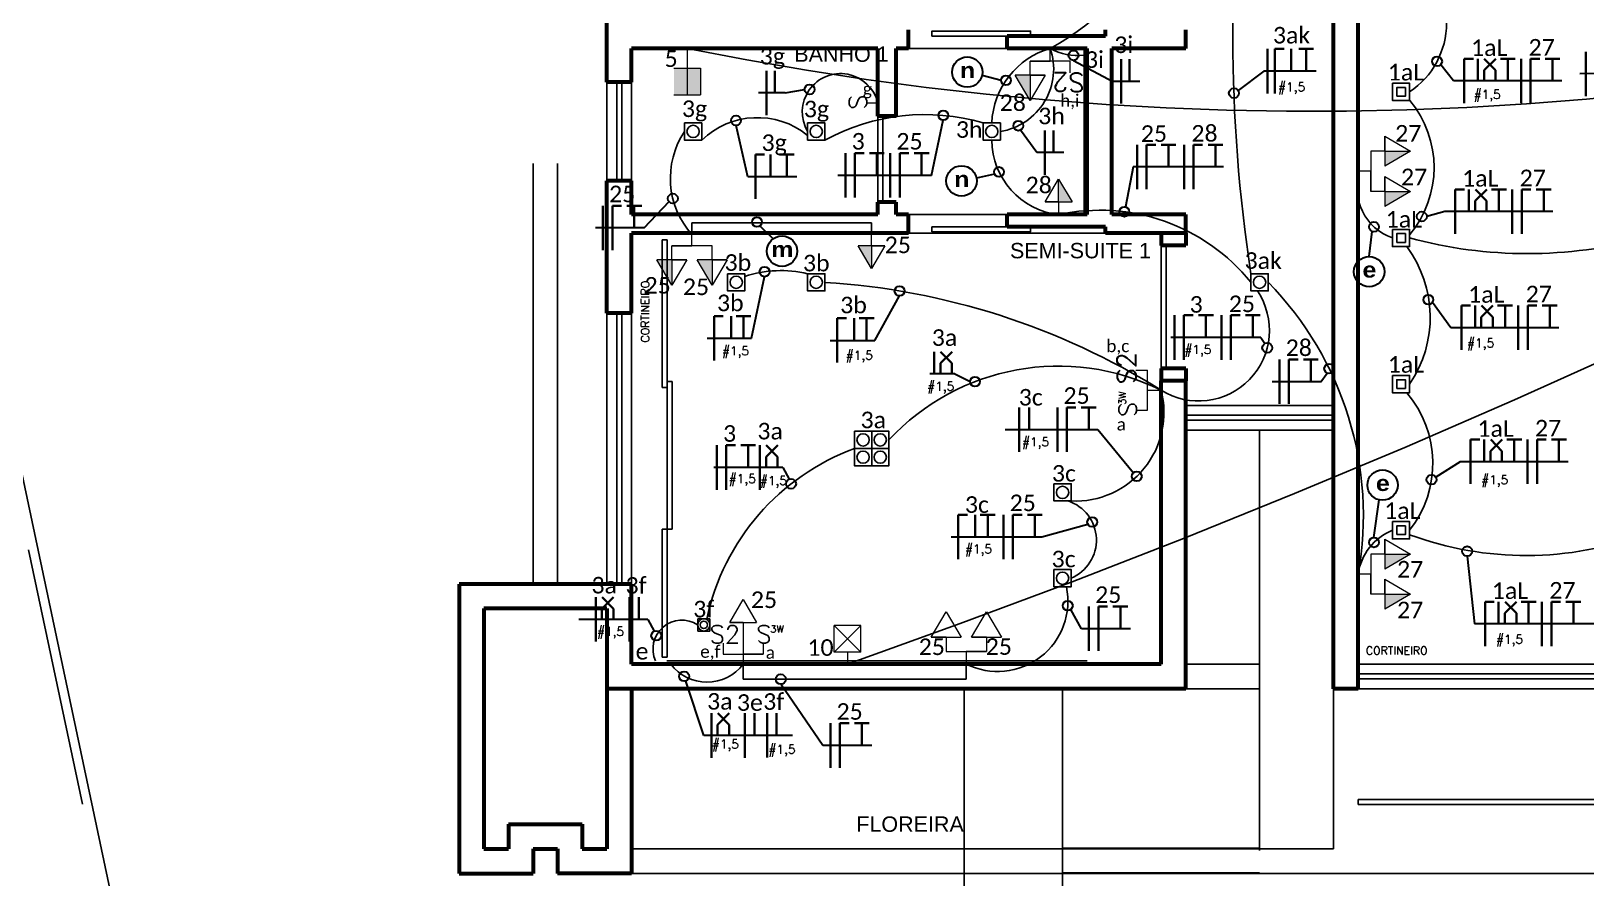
# Model space of a CAD drawing. Header units: millimetres. Extents: x 2775 to 3964, y 1473 to 2314.
# Drawn here: x 2872.3 to 2938, y 2081 to 2116.8 of the extents above; entities that cross this region are included whole.
import ezdxf
from ezdxf.enums import TextEntityAlignment as Align

# ---------------------------------------------------------------- set-up
doc = ezdxf.new("R2010")
doc.units = ezdxf.units.MM
for name, pattern in [('ACAD_ISO02W100', [15, 12, -3]), ('ACAD_ISO04W100', [30, 24, -3, 0, -3]), ('CONTINUO', [0]), ('DASHDOT', [1, 0.5, -0.25, 0, -0.25]), ('DASHDOT2', [0.5, 0.25, -0.125, 0, -0.125]), ('DASHED', [0.75, 0.5, -0.25]), ('DASHEDX2', [38.1, 25.4, -12.7])]:
    doc.linetypes.add(name, pattern=pattern)
for name, color, linetype in [('01', 254, 'Continuous'), ('02', 7, 'Continuous'), ('04', 4, 'Continuous'), ('07', 7, 'Continuous')]:
    doc.layers.add(name, color=color, linetype=linetype)
for name, color, linetype, lineweight in [('06', 252, 'Continuous', 60), ('EJEL05130C', 130, 'Continuous', 30), ('EJEL0550C', 50, 'Continuous', 35), ('EJEL0580C', 80, 'Continuous', 9), ('EJEL25170C', 170, 'Continuous', 25), ('EJEL25170T', 170, 'ACAD_ISO02W100', 25), ('EJEL25170TP', 10, 'ACAD_ISO04W100', 25), ('EJEL3040C', 40, 'Continuous', 9), ('Textos Iluminação', 111, 'DASHDOT2', 50)]:
    doc.layers.add(name, color=color, linetype=linetype, lineweight=lineweight)
doc.styles.add('C-50', font='romans.shx', dxfattribs={"height": 10})
doc.styles.add('CALIBRI - MUTABILE 25', font='calibri.ttf', dxfattribs={"height": 25})
doc.styles.add('M_abG50', font='', dxfattribs={"width": 1.1, "height": 0.13})
doc.styles.add('ROMANS', font='romans', dxfattribs={"height": 0.2})
doc.styles.add('SR60', font='simplex', dxfattribs={"height": 0.15})
doc.styles.add('SR80', font='SIMPLEX', dxfattribs={"height": 0.1})
doc.styles.get("Standard").update_dxf_attribs({"font": 'arial.ttf'})
doc.styles.get('M_abG50').set_extended_font_data('Arial Black')

# ---------------------------------------------------------------- blocks, each defined once
blk = doc.blocks.new('A$C0AE3526C')
at = {"layer": 'EJEL0580C'}
h = blk.add_hatch(color=256, dxfattribs=at)
h.dxf.hatch_style = 1
h.paths.add_polyline_path([(47.6, 15.9), (15.9, 15.9), (15.9, -15.9), (47.6, -15.9)])
h = blk.add_hatch(color=256, dxfattribs=at)
h.dxf.hatch_style = 1
h.paths.add_polyline_path([(47.6, -15.9), (47.6, 0), (15.9, 0), (15.9, -15.9)])
for p, q in [((-7.9, 0), (47.6, 0)), ((0, 0), (47.6, 0)), ((15.9, 15.9), (47.6, 15.9)), ((15.9, -15.9), (15.9, 15.9)), ((15.9, -15.9), (15.9, 15.9)), ((47.6, -15.9), (47.6, 15.9)), ((47.6, -15.9), (47.6, 15.9))]:
    blk.add_line(p, q, dxfattribs=at)
blk = doc.blocks.new('A$C45B0798E')
at = {"layer": 'EJEL0580C'}
for p, q in [((-15.9, -15.9), (-15.9, 15.9)), ((-15.9, 15.9), (15.9, 15.9)), ((15.9, -15.9), (15.9, 15.9)), ((-26.9, 0), (-30.2, 0)), ((-15.9, 0), (-26.9, 0)), ((-15.9, -15.9), (15.9, -15.9))]:
    blk.add_line(p, q, dxfattribs=at)
at = {"layer": 'EJEL0580C', "ltscale": 0.015}
for p, q in [((-15.9, -15.9), (15.9, 15.9)), ((-15.9, 15.9), (15.9, -15.9))]:
    blk.add_line(p, q, dxfattribs=at)
blk = doc.blocks.new('A$C6F922916')
at = {"layer": 'EJEL0580C'}
for p, q in [((30.2, 22.6), (30.2, 39.5)), ((30.2, 39.5), (30.2, 5.7)), ((30.2, 39.5), (58.9, 22.6)), ((14.3, 22.6), (14.3, -22.6)), ((30.2, 22.6), (14.3, 22.6)), ((58.9, 22.6), (30.2, 5.7)), ((3.3, 0), (0, 0)), ((14.3, 0), (3.3, 0)), ((14.3, -22.6), (14.3, 0)), ((30.2, -22.6), (30.2, -5.7)), ((30.2, -5.7), (30.2, -39.5)), ((30.2, -5.7), (58.9, -22.6)), ((30.2, -22.6), (14.3, -22.6)), ((58.9, -22.6), (30.2, -39.5))]:
    blk.add_line(p, q, dxfattribs=at)
blk = doc.blocks.new('A$C244824F9')
at = {"layer": 'EJEL0580C'}
blk.add_line((6.6, 0), (-6.6, 0), dxfattribs=at)
for s, height, style, p in [('S', 21.2, 'SR80', (6.7, 8.3)), ('3W', 8.46, 'SR60', (19.3, -8.6))]:
    blk.add_text(s, height=height, rotation=270, dxfattribs=dict(at, style=style)).set_placement(p)
blk = doc.blocks.new('A$C358D43A7')
at = {"layer": 'EJEL0580C'}
for p, q in [((0, 0), (-15.9, 0)), ((0, 0), (0, 16.9)), ((0, 16.9), (0, -16.9)), ((0, 16.9), (28.7, 0)), ((28.7, 0), (0, -16.9))]:
    blk.add_line(p, q, dxfattribs=at)
blk = doc.blocks.new('A$C48824C57')
at = {"layer": 'EJEL0580C'}
h = blk.add_hatch(color=256, dxfattribs=at)
h.dxf.hatch_style = 1
h.paths.add_polyline_path([(30.2, 22.6), (30.2, 5.7), (58.9, 22.6)])
h = blk.add_hatch(color=256, dxfattribs=at)
h.dxf.hatch_style = 1
h.paths.add_polyline_path([(30.2, -22.6), (30.2, -39.5), (58.9, -22.6)])
for p, q in [((30.2, 22.6), (30.2, 39.5)), ((30.2, 39.5), (30.2, 5.7)), ((30.2, 39.5), (58.9, 22.6)), ((30.2, 22.6), (14.3, 22.6)), ((14.3, 22.6), (14.3, -22.6)), ((58.9, 22.6), (30.2, 5.7)), ((30.2, 22.6), (58.9, 22.6)), ((3.3, 0), (0, 0)), ((14.3, 0), (3.3, 0)), ((14.3, -22.6), (14.3, 0)), ((30.2, -22.6), (30.2, -5.7)), ((30.2, -5.7), (30.2, -39.5)), ((30.2, -5.7), (58.9, -22.6)), ((30.2, -22.6), (14.3, -22.6)), ((58.9, -22.6), (30.2, -39.5)), ((30.2, -22.6), (58.9, -22.6))]:
    blk.add_line(p, q, dxfattribs=at)
blk = doc.blocks.new('A$C30B02EAA')
at = {"layer": 'EJEL0580C'}
h = blk.add_hatch(color=256, dxfattribs=at)
h.dxf.hatch_style = 1
h.paths.add_polyline_path([(0, 0), (0, -16.9), (28.7, 0)])
for p, q in [((0, 0), (-15.9, 0)), ((0, 0), (0, 16.9)), ((0, 16.9), (0, -16.9)), ((0, 16.9), (28.7, 0)), ((28.7, 0), (0, -16.9)), ((0, 0), (28.7, 0))]:
    blk.add_line(p, q, dxfattribs=at)
blk = doc.blocks.new('xx')
at = {"layer": 'EJEL0550C', "ltscale": 0.015}
for p, q in [((29608.92, 22540.88), (29612.08, 22544.01)), ((29612.02, 22540.88), (29608.96, 22544.01)), ((29608.92, 22537.98), (29608.92, 22540.88)), ((29612.02, 22537.98), (29612.02, 22540.88))]:
    blk.add_line(p, q, dxfattribs=at)

msp = doc.modelspace()

# ---------------------------------------------------------------- hatches: boundary and pattern name
at = {"layer": 'EJEL0580C'}
h = msp.add_hatch(color=256, dxfattribs=at)
h.dxf.hatch_style = 1
h.paths.add_polyline_path([(2914.53, 2114.911), (2913.895, 2114.911), (2914.53, 2113.836)])

# ---------------------------------------------------------------- linework, layer by layer
at = {"layer": '01', "linetype": 'DASHDOT', "ltscale": 22}
msp.add_line((2835.571, 2267.805), (2882.056, 2048.158), dxfattribs=at)
at = {"layer": '01', "linetype": 'DASHEDX2', "ltscale": 0.7}
for p, q in [((2893.508, 2093.391), (2893.508, 2154.055)), ((2894.549, 2093.391), (2894.549, 2154.055)), ((2924.23, 2099.9), (2924.23, 2074.431)), ((2921.106, 2090.006), (2924.23, 2090.006)), ((2911.733, 2088.965), (2911.733, 2073.39)), ((2915.899, 2088.965), (2915.899, 2074.431)), ((2921.106, 2088.965), (2924.23, 2088.965)), ((2915.899, 2082.219), (2924.23, 2082.219)), ((2915.899, 2081.178), (2924.23, 2081.178))]:
    msp.add_line(p, q, dxfattribs=at)
at = {"layer": '01', "ltscale": 5}
for p, q in [((2909.39, 2116.043), (2913.556, 2116.043)), ((2909.39, 2109.013), (2913.556, 2109.013)), ((2917.721, 2108.232), (2909.39, 2108.232)), ((2954.432, 2090.006), (2928.396, 2090.006)), ((2955.474, 2088.965), (2928.396, 2088.965))]:
    msp.add_line(p, q, dxfattribs=at)
at = {"layer": '01', "color": 32, "linetype": 'DASHEDX2', "ltscale": 0.7, "true_color": 0xcd6928}
for p, q in [((2916.81, 2109.013), (2916.81, 2116.043)), ((2916.94, 2090.137), (2897.674, 2090.137))]:
    msp.add_line(p, q, dxfattribs=at)
at = {"layer": '01', "color": 40}
for p, q in [((2900.73, 2091.924), (2900.47, 2091.924)), ((2900.47, 2091.924), (2900.47, 2091.403)), ((2900.99, 2091.924), (2900.73, 2091.924)), ((2900.99, 2091.403), (2900.99, 2091.924)), ((2900.47, 2091.403), (2900.99, 2091.403))]:
    msp.add_line(p, q, dxfattribs=at)
for points in [[(2929.846, 2114.567), (2930.575, 2114.567), (2930.575, 2113.838), (2929.846, 2113.838)], [(2930.026, 2114.019), (2930.395, 2114.019), (2930.395, 2114.387), (2930.026, 2114.387)], [(2899.913, 2112.892), (2900.642, 2112.892), (2900.642, 2112.163), (2899.913, 2112.163)], [(2905.12, 2112.892), (2905.849, 2112.892), (2905.849, 2112.163), (2905.12, 2112.163)], [(2912.54, 2112.892), (2913.269, 2112.892), (2913.269, 2112.163), (2912.54, 2112.163)], [(2929.846, 2108.388), (2930.575, 2108.388), (2930.575, 2107.659), (2929.846, 2107.659)], [(2930.026, 2107.839), (2930.395, 2107.839), (2930.395, 2108.207), (2930.026, 2108.207)], [(2901.735, 2106.513), (2902.464, 2106.513), (2902.464, 2105.784), (2901.735, 2105.784)], [(2905.12, 2106.513), (2905.849, 2106.513), (2905.849, 2105.784), (2905.12, 2105.784)], [(2923.866, 2106.513), (2924.595, 2106.513), (2924.595, 2105.784), (2923.866, 2105.784)], [(2929.846, 2102.209), (2930.575, 2102.209), (2930.575, 2101.48), (2929.846, 2101.48)], [(2930.026, 2101.66), (2930.395, 2101.66), (2930.395, 2102.028), (2930.026, 2102.028)], [(2915.534, 2097.631), (2916.263, 2097.631), (2916.263, 2096.902), (2915.534, 2096.902)], [(2929.846, 2096.029), (2930.575, 2096.029), (2930.575, 2095.3), (2929.846, 2095.3)], [(2930.026, 2095.481), (2930.395, 2095.481), (2930.395, 2095.849), (2930.026, 2095.849)], [(2915.534, 2094.001), (2916.263, 2094.001), (2916.263, 2093.272), (2915.534, 2093.272)]]:
    msp.add_lwpolyline(points, close=True, dxfattribs=at)
for centre, radius in [((2900.277, 2112.528), 0.26), ((2905.484, 2112.528), 0.26), ((2912.905, 2112.528), 0.26), ((2902.1, 2106.149), 0.26), ((2905.484, 2106.149), 0.26), ((2924.23, 2106.149), 0.26), ((2915.899, 2097.267), 0.26), ((2915.899, 2093.637), 0.26), ((2900.73, 2091.664), 0.26), ((2900.73, 2091.664), 0.156)]:
    msp.add_circle(centre, radius, dxfattribs=at)
at = {"layer": '02', "ltscale": 5}
for p, q in [((2835.967, 2267.805), (2882.455, 2048.158)), ((2896.632, 2110.445), (2896.632, 2114.611)), ((2897.049, 2110.445), (2897.049, 2114.611)), ((2897.257, 2114.611), (2897.257, 2110.445)), ((2897.674, 2114.611), (2897.674, 2110.445)), ((2896.632, 2093.391), (2896.632, 2104.847)), ((2897.049, 2093.391), (2897.049, 2104.847)), ((2897.257, 2104.847), (2897.257, 2093.391)), ((2897.674, 2104.847), (2897.674, 2093.391)), ((2927.355, 2100.942), (2921.106, 2100.942)), ((2927.355, 2100.525), (2921.106, 2100.525)), ((2927.355, 2100.317), (2921.106, 2100.317)), ((2927.355, 2099.9), (2921.106, 2099.9)), ((2954.849, 2089.59), (2928.396, 2089.59)), ((2955.057, 2089.382), (2928.396, 2089.382)), ((2927.355, 2088.965), (2927.355, 2082.196)), ((2897.674, 2082.196), (2927.355, 2082.196)), ((2897.674, 2081.154), (2975.736, 2081.154))]:
    msp.add_line(p, q, dxfattribs=at)
at = {"layer": '02', "color": 40, "ltscale": 15}
for p, q in [((2972.027, 2084.279), (2928.396, 2084.279)), ((2928.396, 2084.279), (2928.396, 2084.07)), ((2972.259, 2084.07), (2928.396, 2084.07))]:
    msp.add_line(p, q, dxfattribs=at)
at = {"layer": '02', "ltscale": 5}
for points in [[(2914.544, 2116.563), (2910.378, 2116.563), (2910.378, 2116.772), (2914.544, 2116.772)], [(2908.088, 2109.534), (2908.088, 2113.179), (2908.296, 2113.179), (2908.296, 2109.534)], [(2914.544, 2108.492), (2910.378, 2108.492), (2910.378, 2108.284), (2914.544, 2108.284)], [(2920.065, 2107.711), (2920.065, 2102.504), (2920.273, 2102.504), (2920.273, 2107.711)]]:
    msp.add_lwpolyline(points, close=True, dxfattribs=at)
at = {"layer": '02', "linetype": 'DASHED', "ltscale": 25}
for points in [[(2898.975, 2107.945), (2899.184, 2107.945), (2899.184, 2101.697), (2898.975, 2101.697), (2898.975, 2107.945)], [(2899.184, 2101.957), (2899.392, 2101.957), (2899.392, 2095.708), (2899.184, 2095.708), (2899.184, 2101.957)], [(2898.975, 2095.708), (2899.184, 2095.708), (2899.184, 2090.291), (2898.975, 2090.291), (2898.975, 2095.708)]]:
    msp.add_lwpolyline(points, dxfattribs=at)
at = {"layer": '02', "color": 40, "ltscale": 15}
for points in [[(2907.099, 2099.848), (2907.099, 2099.119), (2907.828, 2099.119), (2907.828, 2099.848)], [(2907.828, 2099.848), (2907.828, 2099.119), (2908.557, 2099.119), (2908.557, 2099.848)], [(2907.099, 2099.119), (2907.099, 2098.39), (2907.828, 2098.39), (2907.828, 2099.119)], [(2907.828, 2099.119), (2907.828, 2098.39), (2908.557, 2098.39), (2908.557, 2099.119)]]:
    msp.add_lwpolyline(points, close=True, dxfattribs=at)
for centre in [(2907.463, 2099.484), (2908.192, 2099.484), (2907.463, 2098.755), (2908.192, 2098.755)]:
    msp.add_circle(centre, 0.26, dxfattribs=at)
at = {"layer": '06', "ltscale": 5}
for p, q in [((2927.355, 2088.965), (2927.355, 2125.936)), ((2928.396, 2088.965), (2928.396, 2125.936)), ((2896.632, 2114.611), (2896.632, 2120.208)), ((2909.39, 2116.043), (2909.39, 2116.824)), ((2913.556, 2116.043), (2913.556, 2116.563)), ((2917.721, 2116.563), (2913.556, 2116.563)), ((2917.721, 2116.563), (2917.721, 2116.824)), ((2921.106, 2116.043), (2921.106, 2116.824)), ((2897.674, 2114.611), (2897.674, 2116.043)), ((2908.088, 2116.043), (2897.674, 2116.043)), ((2908.088, 2113.179), (2908.088, 2116.043)), ((2908.869, 2113.179), (2908.869, 2116.043)), ((2909.39, 2116.043), (2908.869, 2116.043)), ((2916.94, 2116.043), (2913.556, 2116.043)), ((2916.94, 2109.013), (2916.94, 2116.043)), ((2917.982, 2109.013), (2917.982, 2116.043)), ((2921.106, 2116.043), (2917.982, 2116.043)), ((2897.674, 2114.611), (2896.632, 2114.611)), ((2908.869, 2113.179), (2908.088, 2113.179)), ((2896.632, 2104.847), (2896.632, 2110.445)), ((2897.674, 2110.445), (2896.632, 2110.445)), ((2897.674, 2109.013), (2897.674, 2110.445)), ((2908.088, 2109.013), (2908.088, 2109.534)), ((2908.869, 2109.534), (2908.088, 2109.534)), ((2908.869, 2109.013), (2908.869, 2109.534)), ((2908.088, 2109.013), (2897.674, 2109.013)), ((2909.39, 2109.013), (2908.869, 2109.013)), ((2909.39, 2108.232), (2909.39, 2109.013)), ((2913.556, 2108.492), (2913.556, 2109.013)), ((2916.94, 2109.013), (2913.556, 2109.013)), ((2917.721, 2108.492), (2913.556, 2108.492)), ((2917.721, 2108.232), (2917.721, 2108.492)), ((2921.106, 2109.013), (2917.982, 2109.013)), ((2921.106, 2108.232), (2921.106, 2109.013)), ((2897.674, 2104.847), (2897.674, 2108.232)), ((2909.39, 2108.232), (2897.674, 2108.232)), ((2921.106, 2108.232), (2917.721, 2108.232)), ((2920.065, 2108.232), (2920.065, 2107.711)), ((2921.106, 2107.711), (2920.065, 2107.711)), ((2921.106, 2108.232), (2921.106, 2107.711)), ((2897.674, 2104.847), (2896.632, 2104.847)), ((2921.106, 2102.504), (2920.065, 2102.504)), ((2920.065, 2102.504), (2920.065, 2101.983)), ((2921.106, 2102.504), (2921.106, 2101.983)), ((2920.065, 2090.006), (2920.065, 2101.983)), ((2921.106, 2101.983), (2920.065, 2101.983)), ((2921.106, 2088.965), (2921.106, 2101.983)), ((2890.384, 2093.391), (2890.384, 2081.154)), ((2897.674, 2093.391), (2890.384, 2093.391)), ((2897.674, 2090.006), (2897.674, 2093.391)), ((2891.425, 2092.35), (2891.425, 2082.196)), ((2896.632, 2092.35), (2891.425, 2092.35)), ((2896.632, 2092.35), (2896.632, 2082.196)), ((2920.065, 2090.006), (2897.674, 2090.006)), ((2921.106, 2088.965), (2896.632, 2088.965)), ((2897.674, 2088.965), (2897.674, 2081.154)), ((2927.355, 2088.965), (2927.355, 2088.965)), ((2928.396, 2088.965), (2927.355, 2088.965)), ((2892.466, 2083.237), (2895.591, 2083.237)), ((2892.466, 2083.237), (2892.466, 2082.196)), ((2895.591, 2083.237), (2895.591, 2082.196)), ((2891.425, 2082.196), (2892.466, 2082.196)), ((2893.508, 2082.196), (2894.549, 2082.196)), ((2893.508, 2082.196), (2893.508, 2081.154)), ((2894.549, 2082.196), (2894.549, 2081.154)), ((2895.591, 2082.196), (2896.632, 2082.196)), ((2890.384, 2081.154), (2893.508, 2081.154)), ((2897.674, 2081.154), (2894.549, 2081.154))]:
    msp.add_line(p, q, dxfattribs=at)
at = {"layer": 'EJEL05130C'}
for p, q in [((2916.362, 2115.535), (2918.027, 2114.644)), ((2924.412, 2115.078), (2923.317, 2114.263)), ((2926.623, 2115.078), (2924.412, 2115.078)), ((2932.432, 2114.665), (2931.888, 2115.348)), ((2940.421, 2114.987), (2937.769, 2114.959)), ((2919.164, 2114.644), (2918.027, 2114.644)), ((2937.003, 2114.665), (2932.432, 2114.665)), ((2904.175, 2114.161), (2903.038, 2114.161)), ((2910.362, 2110.673), (2910.853, 2112.999)), ((2915.948, 2111.633), (2914.81, 2111.633)), ((2922.703, 2111.027), (2918.89, 2111.027)), ((2904.66, 2110.615), (2902.594, 2110.615)), ((2908.469, 2110.673), (2906.403, 2110.673)), ((2910.362, 2110.673), (2908.296, 2110.673)), ((2898.214, 2108.447), (2899.259, 2109.561)), ((2932.056, 2109.141), (2931.298, 2108.932)), ((2936.627, 2109.141), (2932.056, 2109.141)), ((2898.214, 2108.447), (2896.148, 2108.447)), ((2932.311, 2104.23), (2931.534, 2105.294)), ((2924.286, 2103.816), (2920.473, 2103.816)), ((2936.882, 2104.23), (2932.311, 2104.23)), ((2911.35, 2102.273), (2910.283, 2102.273)), ((2926.822, 2101.944), (2924.756, 2101.944)), ((2932.704, 2098.559), (2931.676, 2097.912)), ((2937.274, 2098.559), (2932.704, 2098.559)), ((2904.065, 2098.319), (2901.153, 2098.319)), ((2933.007, 2094.569), (2933.311, 2091.703)), ((2898.362, 2091.897), (2895.45, 2091.897)), ((2918.765, 2091.501), (2916.699, 2091.501)), ((2940.581, 2091.703), (2933.311, 2091.703)), ((2904.475, 2086.989), (2900.733, 2086.982)), ((2907.831, 2086.562), (2905.765, 2086.562))]:
    msp.add_line(p, q, dxfattribs=at)
at = {"layer": 'EJEL05130C', "ltscale": 5}
for p, q in [((2904.175, 2114.161), (2904.993, 2114.304)), ((2913.298, 2114.69), (2912.495, 2114.897)), ((2902.594, 2110.615), (2902.091, 2112.783)), ((2914.81, 2111.633), (2914.127, 2112.586)), ((2918.89, 2111.027), (2918.563, 2109.334)), ((2913.027, 2110.724), (2912.256, 2110.558)), ((2903.103, 2108.532), (2903.663, 2107.987)), ((2928.863, 2107.241), (2928.991, 2108.302)), ((2902.746, 2103.781), (2903.299, 2106.387)), ((2907.954, 2103.692), (2909.007, 2105.577)), ((2900.865, 2103.781), (2902.746, 2103.781)), ((2924.286, 2103.816), (2924.45, 2103.56)), ((2906.074, 2103.692), (2907.954, 2103.692)), ((2911.35, 2102.273), (2911.988, 2101.95)), ((2926.822, 2101.944), (2927.085, 2102.312)), ((2913.468, 2099.922), (2917.396, 2099.922)), ((2917.396, 2099.922), (2918.894, 2098.094)), ((2904.065, 2098.319), (2904.337, 2097.818)), ((2929.066, 2095.356), (2929.289, 2096.948)), ((2915.021, 2095.384), (2916.966, 2095.917)), ((2911.192, 2095.384), (2915.021, 2095.384)), ((2916.699, 2091.501), (2916.243, 2092.311)), ((2898.362, 2091.897), (2898.634, 2091.396)), ((2900.733, 2086.982), (2899.964, 2089.287)), ((2905.765, 2086.562), (2903.985, 2089.158))]:
    msp.add_line(p, q, dxfattribs=at)
at = {"layer": 'EJEL05130C'}
for centre, radius in [((2911.869, 2115.039), 0.642), ((2916.362, 2115.744), 0.208), ((2931.736, 2115.491), 0.208), ((2911.626, 2110.435), 0.642), ((2931.09, 2108.932), 0.208), ((2904.038, 2107.466), 0.642), ((2928.863, 2106.599), 0.642), ((2931.365, 2105.415), 0.208), ((2929.429, 2097.575), 0.642), ((2931.499, 2097.802), 0.208), ((2933.007, 2094.777), 0.208)]:
    msp.add_circle(centre, radius, dxfattribs=at)
at = {"layer": 'EJEL05130C', "ltscale": 5}
for centre in [(2905.201, 2114.304), (2913.506, 2114.69), (2923.143, 2114.148), (2902.091, 2112.991), (2910.854, 2113.207), (2914.026, 2112.769), (2913.213, 2110.819), (2899.419, 2109.693), (2918.514, 2109.131), (2902.978, 2108.699), (2929.065, 2108.496), (2903.299, 2106.595), (2909.007, 2105.785), (2924.552, 2103.378), (2927.175, 2102.5), (2912.196, 2101.95), (2919.036, 2097.942), (2904.42, 2097.627), (2917.153, 2096.01), (2929.066, 2095.148), (2916.118, 2092.478), (2898.717, 2091.205), (2899.898, 2089.485), (2903.985, 2089.366)]:
    msp.add_circle(centre, 0.208, dxfattribs=at)
at = {"layer": 'EJEL0550C', "ltscale": 0.015}
for p, q in [((2924.568, 2114.14), (2924.568, 2116.017)), ((2924.874, 2114.14), (2924.874, 2116.017)), ((2925.563, 2115.078), (2925.563, 2116.017)), ((2926.201, 2115.078), (2926.201, 2116.017)), ((2932.882, 2113.726), (2932.882, 2115.603)), ((2933.459, 2114.665), (2933.459, 2115.603)), ((2934.728, 2114.665), (2934.728, 2115.603)), ((2935.291, 2113.726), (2935.291, 2115.603)), ((2935.689, 2113.726), (2935.689, 2115.603)), ((2936.618, 2114.665), (2936.618, 2115.603)), ((2938.018, 2114.023), (2938.018, 2115.9)), ((2903.384, 2113.222), (2903.384, 2115.099)), ((2903.738, 2114.161), (2903.738, 2115.099)), ((2918.372, 2113.706), (2918.372, 2115.583)), ((2918.727, 2114.644), (2918.727, 2115.583)), ((2915.156, 2110.695), (2915.156, 2112.572)), ((2915.511, 2111.633), (2915.511, 2112.572)), ((2919.052, 2110.088), (2919.052, 2111.965)), ((2919.45, 2110.088), (2919.45, 2111.965)), ((2920.379, 2111.027), (2920.379, 2111.965)), ((2921.034, 2110.088), (2921.034, 2111.965)), ((2921.432, 2110.088), (2921.432, 2111.965)), ((2922.361, 2111.027), (2922.361, 2111.965)), ((2902.911, 2109.676), (2902.911, 2111.553)), ((2903.555, 2110.615), (2903.555, 2111.553)), ((2904.238, 2110.615), (2904.238, 2111.553)), ((2906.72, 2109.735), (2906.72, 2111.612)), ((2907.117, 2109.735), (2907.117, 2111.612)), ((2908.047, 2110.673), (2908.047, 2111.612)), ((2908.613, 2109.735), (2908.613, 2111.612)), ((2909.011, 2109.735), (2909.011, 2111.612)), ((2909.94, 2110.673), (2909.94, 2111.612)), ((2932.506, 2108.202), (2932.506, 2110.079)), ((2933.084, 2109.141), (2933.084, 2110.079)), ((2934.352, 2109.141), (2934.352, 2110.079)), ((2934.915, 2108.202), (2934.915, 2110.079)), ((2935.313, 2108.202), (2935.313, 2110.079)), ((2936.242, 2109.141), (2936.242, 2110.079)), ((2896.464, 2107.509), (2896.464, 2109.386)), ((2896.862, 2107.509), (2896.862, 2109.386)), ((2897.791, 2108.447), (2897.791, 2109.386)), ((2932.761, 2103.292), (2932.761, 2105.169)), ((2933.338, 2104.23), (2933.338, 2105.169)), ((2934.607, 2104.23), (2934.607, 2105.169)), ((2935.17, 2103.292), (2935.17, 2105.169)), ((2935.568, 2103.292), (2935.568, 2105.169)), ((2936.497, 2104.23), (2936.497, 2105.169)), ((2901.162, 2102.842), (2901.162, 2104.719)), ((2901.88, 2103.781), (2901.88, 2104.719)), ((2902.406, 2103.781), (2902.406, 2104.719)), ((2906.37, 2102.754), (2906.37, 2104.631)), ((2907.088, 2103.692), (2907.088, 2104.631)), ((2907.614, 2103.692), (2907.614, 2104.631)), ((2920.635, 2102.878), (2920.635, 2104.755)), ((2921.033, 2102.878), (2921.033, 2104.755)), ((2921.962, 2103.816), (2921.962, 2104.755)), ((2922.618, 2102.878), (2922.618, 2104.755)), ((2923.016, 2102.878), (2923.016, 2104.755)), ((2923.945, 2103.816), (2923.945, 2104.755)), ((2910.473, 2102.273), (2910.473, 2103.212)), ((2925.073, 2101.005), (2925.073, 2102.882)), ((2925.471, 2101.005), (2925.471, 2102.882)), ((2926.4, 2101.944), (2926.4, 2102.882)), ((2914.067, 2098.983), (2914.067, 2100.86)), ((2914.483, 2099.922), (2914.483, 2100.86)), ((2915.678, 2098.983), (2915.678, 2100.86)), ((2916.075, 2098.983), (2916.075, 2100.86)), ((2917.004, 2099.922), (2917.004, 2100.86)), ((2901.282, 2097.38), (2901.282, 2099.257)), ((2901.68, 2097.38), (2901.68, 2099.257)), ((2902.609, 2098.319), (2902.609, 2099.257)), ((2903.099, 2097.38), (2903.099, 2099.257)), ((2933.153, 2097.621), (2933.153, 2099.498)), ((2933.731, 2098.559), (2933.731, 2099.498)), ((2935, 2098.559), (2935, 2099.498)), ((2935.562, 2097.621), (2935.562, 2099.498)), ((2935.96, 2097.621), (2935.96, 2099.498)), ((2936.889, 2098.559), (2936.889, 2099.498)), ((2911.488, 2094.445), (2911.488, 2096.322)), ((2912.206, 2095.384), (2912.206, 2096.322)), ((2912.732, 2095.384), (2912.732, 2096.322)), ((2913.401, 2094.445), (2913.401, 2096.322)), ((2913.798, 2094.445), (2913.798, 2096.322)), ((2914.727, 2095.384), (2914.727, 2096.322)), ((2896.158, 2090.959), (2896.158, 2092.836)), ((2897.588, 2090.959), (2897.588, 2092.836)), ((2897.986, 2091.897), (2897.986, 2092.836)), ((2933.761, 2090.765), (2933.761, 2092.642)), ((2934.338, 2091.703), (2934.338, 2092.642)), ((2935.607, 2091.703), (2935.607, 2092.642)), ((2936.17, 2090.765), (2936.17, 2092.642)), ((2936.568, 2090.765), (2936.568, 2092.642)), ((2937.497, 2091.703), (2937.497, 2092.642)), ((2917.016, 2090.563), (2917.016, 2092.44)), ((2917.414, 2090.563), (2917.414, 2092.44)), ((2918.343, 2091.501), (2918.343, 2092.44)), ((2901.048, 2086.046), (2901.048, 2087.923)), ((2902.468, 2086.046), (2902.468, 2087.923)), ((2902.866, 2086.985), (2902.866, 2087.923)), ((2903.407, 2086.049), (2903.407, 2087.926)), ((2903.805, 2086.988), (2903.805, 2087.926)), ((2906.082, 2085.624), (2906.082, 2087.501)), ((2906.48, 2085.624), (2906.48, 2087.501)), ((2907.409, 2086.562), (2907.409, 2087.501))]:
    msp.add_line(p, q, dxfattribs=at)
at = {"layer": 'EJEL0550C'}
for p, q in [((2924.874, 2116.017), (2925.263, 2116.017)), ((2926.201, 2116.017), (2925.888, 2116.017)), ((2926.201, 2116.017), (2926.513, 2116.017)), ((2932.882, 2115.603), (2933.271, 2115.603)), ((2934.728, 2115.603), (2934.416, 2115.603)), ((2934.728, 2115.603), (2935.041, 2115.603)), ((2935.689, 2115.603), (2936.077, 2115.603)), ((2936.618, 2115.603), (2936.305, 2115.603)), ((2936.618, 2115.603), (2936.93, 2115.603)), ((2919.45, 2111.965), (2919.838, 2111.965)), ((2920.379, 2111.965), (2920.066, 2111.965)), ((2920.379, 2111.965), (2920.691, 2111.965)), ((2921.432, 2111.965), (2921.821, 2111.965)), ((2922.361, 2111.965), (2922.049, 2111.965)), ((2922.361, 2111.965), (2922.674, 2111.965)), ((2902.911, 2111.553), (2903.3, 2111.553)), ((2904.238, 2111.553), (2903.925, 2111.553)), ((2904.238, 2111.553), (2904.55, 2111.553)), ((2907.117, 2111.612), (2907.506, 2111.612)), ((2908.047, 2111.612), (2907.734, 2111.612)), ((2908.047, 2111.612), (2908.359, 2111.612)), ((2909.011, 2111.612), (2909.4, 2111.612)), ((2909.94, 2111.612), (2909.627, 2111.612)), ((2909.94, 2111.612), (2910.252, 2111.612)), ((2932.506, 2110.079), (2932.895, 2110.079)), ((2934.352, 2110.079), (2934.04, 2110.079)), ((2934.352, 2110.079), (2934.665, 2110.079)), ((2935.313, 2110.079), (2935.702, 2110.079)), ((2936.242, 2110.079), (2935.929, 2110.079)), ((2936.242, 2110.079), (2936.554, 2110.079)), ((2896.862, 2109.386), (2897.251, 2109.386)), ((2897.791, 2109.386), (2897.479, 2109.386)), ((2897.791, 2109.386), (2898.104, 2109.386)), ((2932.761, 2105.169), (2933.15, 2105.169)), ((2934.607, 2105.169), (2934.295, 2105.169)), ((2934.607, 2105.169), (2934.92, 2105.169)), ((2935.568, 2105.169), (2935.957, 2105.169)), ((2936.497, 2105.169), (2936.184, 2105.169)), ((2936.497, 2105.169), (2936.809, 2105.169)), ((2901.162, 2104.719), (2901.551, 2104.719)), ((2902.406, 2104.719), (2902.093, 2104.719)), ((2902.406, 2104.719), (2902.718, 2104.719)), ((2906.37, 2104.631), (2906.759, 2104.631)), ((2907.614, 2104.631), (2907.302, 2104.631)), ((2907.614, 2104.631), (2907.927, 2104.631)), ((2921.033, 2104.755), (2921.422, 2104.755)), ((2921.962, 2104.755), (2921.65, 2104.755)), ((2921.962, 2104.755), (2922.275, 2104.755)), ((2923.016, 2104.755), (2923.405, 2104.755)), ((2923.945, 2104.755), (2923.632, 2104.755)), ((2923.945, 2104.755), (2924.257, 2104.755)), ((2925.471, 2102.882), (2925.86, 2102.882)), ((2926.4, 2102.882), (2926.088, 2102.882)), ((2926.4, 2102.882), (2926.712, 2102.882)), ((2916.075, 2100.86), (2916.464, 2100.86)), ((2917.004, 2100.86), (2916.692, 2100.86)), ((2917.004, 2100.86), (2917.317, 2100.86)), ((2901.68, 2099.257), (2902.069, 2099.257)), ((2902.609, 2099.257), (2902.296, 2099.257)), ((2902.609, 2099.257), (2902.921, 2099.257)), ((2933.153, 2099.498), (2933.542, 2099.498)), ((2935, 2099.498), (2934.687, 2099.498)), ((2935, 2099.498), (2935.312, 2099.498)), ((2935.96, 2099.498), (2936.349, 2099.498)), ((2936.889, 2099.498), (2936.577, 2099.498)), ((2936.889, 2099.498), (2937.202, 2099.498)), ((2911.488, 2096.322), (2911.877, 2096.322)), ((2912.732, 2096.322), (2912.42, 2096.322)), ((2912.732, 2096.322), (2913.045, 2096.322)), ((2913.798, 2096.322), (2914.187, 2096.322)), ((2914.727, 2096.322), (2914.415, 2096.322)), ((2914.727, 2096.322), (2915.04, 2096.322)), ((2933.761, 2092.642), (2934.15, 2092.642)), ((2935.607, 2092.642), (2935.295, 2092.642)), ((2935.607, 2092.642), (2935.92, 2092.642)), ((2936.568, 2092.642), (2936.956, 2092.642)), ((2937.497, 2092.642), (2937.184, 2092.642)), ((2937.497, 2092.642), (2937.809, 2092.642)), ((2917.414, 2092.44), (2917.803, 2092.44)), ((2918.343, 2092.44), (2918.03, 2092.44)), ((2918.343, 2092.44), (2918.655, 2092.44)), ((2906.48, 2087.501), (2906.869, 2087.501)), ((2907.409, 2087.501), (2907.096, 2087.501)), ((2907.409, 2087.501), (2907.721, 2087.501))]:
    msp.add_line(p, q, dxfattribs=at)
at = {"layer": 'EJEL0580C'}
for p, q in [((2915.377, 2115.919), (2915.377, 2116.043)), ((2915.377, 2115.506), (2915.377, 2115.919)), ((2916.225, 2115.506), (2914.53, 2115.506)), ((2914.53, 2115.506), (2915.377, 2115.506)), ((2914.53, 2114.911), (2914.53, 2115.506)), ((2916.225, 2115.009), (2916.225, 2115.506)), ((2915.164, 2114.911), (2913.895, 2114.911)), ((2914.53, 2113.836), (2913.895, 2114.911)), ((2914.53, 2114.911), (2915.164, 2114.911)), ((2915.164, 2114.911), (2914.53, 2113.836)), ((2914.53, 2114.911), (2914.53, 2113.836)), ((2907.618, 2113.738), (2908.088, 2113.738)), ((2918.999, 2102.438), (2919.496, 2102.438)), ((2919.026, 2102.438), (2919.496, 2102.438)), ((2919.496, 2100.743), (2919.496, 2102.438)), ((2919.496, 2101.591), (2920.065, 2101.591)), ((2919.026, 2100.743), (2919.496, 2100.743)), ((2901.547, 2090.889), (2901.547, 2090.419)), ((2901.547, 2090.419), (2903.241, 2090.419)), ((2903.241, 2090.419), (2902.394, 2090.419)), ((2902.394, 2090.419), (2902.394, 2090.006))]:
    msp.add_line(p, q, dxfattribs=at)
at = {"layer": 'EJEL0580C', "ltscale": 5}
msp.add_line((2902.394, 2091.236), (2902.394, 2090.419), dxfattribs=at)
at = {"layer": 'EJEL25170C', "ltscale": 5}
for centre, radius, start, end in [((2909.917, 2126.002), 11.358, 298.73473, 9.88206), ((2988.657, 2116.498), 65.556, 171.23913, 188.76087), ((2966.984, 2207.922), 94.963, 247.45515, 260.43956), ((2928.645, 2117.11), 3.49, 303.58015, 56.41985), ((2916.338, 2112.743), 3.436, 106.23425, 177.51574), ((2912.844, 2115.172), 2.679, 279.13982, 18.95675), ((2916.534, 2118.083), 2.346, 240.44312, 276.75009), ((2906.514, 2113.354), 1.62, 13.70367, 210.67015), ((2927.201, 2111.004), 4.407, 319.97077, 40.02923), ((2902.995, 2109.727), 3.387, 51.12969, 134.00405), ((2910.081, 2104.392), 8.849, 73.86451, 118.57112), ((2916.101, 2112.188), 3.197, 180.44775, 263.36782), ((2930.598, 2110.145), 2.25, 161.93162, 250.48935), ((2917.468, 2100.961), 8.237, 39.03987, 102.16488), ((2935.552, 2126.425), 19.063, 254.86555, 285.13445), ((2926.427, 2104.665), 5.016, 325.78172, 36.63958), ((2903.999, 2101.862), 4.784, 76.44876, 108.71051), ((2903.956, 2075.798), 30.409, 58.01344, 86.43143), ((2921.657, 2104.12), 2.989, 237.80838, 33.84322), ((2914.526, 2096.292), 14.091, 349.85684, 44.38967), ((2915.722, 2092.827), 9.78, 63.64154, 137.11135), ((2916.442, 2100.643), 3.745, 267.26692, 14.66805), ((2926.958, 2098.497), 4.594, 321.93524, 40.48605), ((2910.492, 2089.875), 9.847, 110.15516, 167.9889), ((2915.584, 2095.245), 1.746, 292.90985, 71.69109), ((2930.735, 2093.476), 2.362, 112.09928, 171.87004), ((2935.502, 2108.796), 14.201, 249.69672, 290.73053), ((2913.16, 2092.655), 2.964, 243.31837, 12.02624), ((2899.8, 2090.644), 1.22, 56.7078, 204.57364), ((2900.863, 2091.161), 1.918, 217.01215, 322.98785)]:
    msp.add_arc(centre, radius, start, end, dxfattribs=at)
at = {"layer": 'EJEL25170C'}
msp.add_arc((2902.871, 2110.553), 3.557, 146.2738, 222.05751, dxfattribs=at)
at = {"layer": 'EJEL25170T', "ltscale": 5}
for p, q in [((2900.23, 2108.232), (2900.23, 2108.659)), ((2900.23, 2108.659), (2907.819, 2108.659)), ((2907.819, 2108.232), (2907.819, 2108.659)), ((2902.394, 2090.006), (2902.394, 2089.366)), ((2911.829, 2090.006), (2911.829, 2089.366)), ((2911.829, 2089.366), (2902.394, 2089.366))]:
    msp.add_line(p, q, dxfattribs=at)
at = {"layer": 'EJEL25170TP', "ltscale": 5}
for centre, radius, start, end in [((2926.434, 2245.767), 132.385, 258.49331, 293.77045), ((2777.182, 2458.298), 390.437, 289.39008, 301.26122)]:
    msp.add_arc(centre, radius, start, end, dxfattribs=at)

# ---------------------------------------------------------------- block references
at = {"layer": 'EJEL05130C', "xscale": 0.1555925336714692, "yscale": 0.1555925336714692, "zscale": 0.1555925336714692}
for p in [(-1673.202, -1392.077), (-1673.578, -1397.601), (-1673.323, -1402.511), (-1696.189, -1404.468), (-1703.562, -1408.423), (-1672.931, -1408.182), (-1710.504, -1414.845), (-1672.323, -1415.039), (-1705.613, -1419.757)]:
    msp.add_blockref('xx', p, dxfattribs=at)
at = {"layer": 'EJEL0580C'}
for name, p, xscale, yscale, zscale, rotation in [('A$C0AE3526C', (2900.026, 2115.762), 0.03540283406457956, 0.03540283406457956, 0.03540283406457956, 269.9999999998074), ('A$C30B02EAA', (2915.732, 2109.547), 0.03363269236135059, 0.03363269236135059, 0.03363269236135059, 89.99999999999999), ('A$C48824C57', (2900.23, 2108.232), 0.03749196994542757, 0.03749196994542757, 0.03749196994542757, 270), ('A$C30B02EAA', (2907.819, 2107.698), 0.03363269236135059, 0.03363269236135059, 0.03363269236135059, 270), ('A$C358D43A7', (2902.394, 2091.769), 0.03363269236135059, 0.03363269236135059, 0.03363269236135059, 90), ('A$C6F922916', (2911.829, 2090.006), 0.03749196994542757, 0.03749196994542757, 0.03749196994542757, 90), ('A$C244824F9', (2903.241, 2090.654), 0.03540283406457956, 0.03540283406457956, 0.03540283406457956, 90), ('A$C45B0798E', (2906.806, 2091.075), 0.03540283406457956, 0.03540283406457956, 0.03540283406457956, 89.99999999999999)]:
    msp.add_blockref(name, p, dxfattribs=dict(at, xscale=xscale, yscale=yscale, zscale=zscale, rotation=rotation))
at = {"layer": 'EJEL0580C', "xscale": 0.03749196994542757, "yscale": 0.03749196994542757, "zscale": 0.03749196994542757}
for p in [(2928.396, 2110.843), (2928.396, 2093.81)]:
    msp.add_blockref('A$C48824C57', p, dxfattribs=at)

# ---------------------------------------------------------------- texts
at = {"layer": '04'}
for s, p in [('BANHO 1', (2904.555, 2115.473)), ('SEMI-SUITE 1', (2913.675, 2107.164)), ('FLOREIRA', (2907.176, 2082.912))]:
    msp.add_text(s, height=0.6509, dxfattribs=at).set_placement(p)
at = {"layer": '07', "insert": (2898.082, 2103.605), "char_height": 0.3385, "width": 2.98113, "attachment_point": 1, "rotation": 90, "style": 'C-50'}
msp.add_mtext('CORTINEIRO', dxfattribs=at)
at = {"layer": '07', "insert": (2930.029, 2090.578), "char_height": 0.3385, "attachment_point": 5, "style": 'C-50'}
msp.add_mtext('CORTINEIRO', dxfattribs=at)
at = {"layer": 'EJEL0550C', "style": 'ROMANS'}
for p in [(2925.013, 2114.222), (2933.28, 2113.906), (2933.003, 2103.395), (2901.495, 2103.062), (2906.731, 2102.878), (2921.043, 2103.119), (2910.173, 2101.566), (2914.185, 2099.215), (2901.784, 2097.656), (2903.098, 2097.577), (2933.598, 2097.61), (2911.769, 2094.686), (2896.213, 2091.198), (2934.226, 2090.868), (2901.068, 2086.434), (2903.461, 2086.213)]:
    msp.add_text('#1,5', height=0.3763, dxfattribs=at).set_placement(p)
at = {"layer": 'EJEL0580C'}
for s, height, rotation, style, p in [('S2', 0.7934, 180, 'SR80', (2916.826, 2115.009)), ('S', 0.749, 90, 'SR80', (2907.619, 2113.445)), ('S2', 0.7934, 90, 'SR80', (2918.999, 2101.836)), ('3W', 0.2997, 90, 'SR60', (2918.575, 2100.972)), ('S', 0.749, 90, 'SR80', (2919.027, 2100.45))]:
    msp.add_text(s, height=height, rotation=rotation, dxfattribs=dict(at, style=style)).set_placement(p)
at = {"layer": 'EJEL0580C', "style": 'SR80'}
msp.add_text('S2', height=0.7492, dxfattribs=at).set_placement((2900.978, 2090.889))
at = {"layer": 'EJEL3040C', "style": 'M_abG50'}
for s, p in [('n', (2911.881, 2115.12)), ('n', (2911.637, 2110.516)), ('m', (2904.049, 2107.546)), ('e', (2928.874, 2106.68)), ('e', (2929.44, 2097.656))]:
    msp.add_text(s, height=0.662, dxfattribs=at).set_placement(p, align=Align.MIDDLE_CENTER)
at = {"layer": 'Textos Iluminação', "linetype": 'CONTINUO', "style": 'CALIBRI - MUTABILE 25'}
for s, height, p in [('3i', 0.701, (2918.083, 2115.844)), ('1aL', 0.701, (2933.169, 2115.721)), ('5', 0.701, (2899.072, 2115.256)), ('3g', 0.701, (2903.094, 2115.36)), ('3i', 0.701, (2916.846, 2115.218)), ('1aL', 0.701, (2929.649, 2114.685)), ('g', 0.522, (2907.453, 2114.069)), ('3g', 0.701, (2899.802, 2113.139)), ('3g', 0.701, (2904.959, 2113.126)), ('28', 0.701, (2913.24, 2113.395)), ('h,i', 0.5225, (2915.798, 2113.572)), ('3h', 0.701, (2911.388, 2112.259)), ('3h', 0.701, (2914.867, 2112.833)), ('27', 0.701, (2929.962, 2112.1)), ('28', 0.701, (2914.337, 2109.916)), ('27', 0.701, (2930.209, 2110.255)), ('1aL', 0.701, (2932.793, 2110.197)), ('1aL', 0.701, (2929.56, 2108.466)), ('25', 0.701, (2908.378, 2107.381)), ('3b', 0.701, (2901.606, 2106.634)), ('3b', 0.701, (2904.921, 2106.612)), ('25', 0.701, (2898.224, 2105.67)), ('25', 0.701, (2899.845, 2105.608)), ('1aL', 0.701, (2933.048, 2105.287)), ('3a', 0.701, (2910.368, 2103.461)), ('b,c', 0.5225, (2917.748, 2103.195)), ('1aL', 0.701, (2929.649, 2102.327)), ('3a', 0.701, (2907.357, 2099.979)), ('3a', 0.701, (2902.995, 2099.506)), ('a', 0.522, (2918.187, 2099.884)), ('1aL', 0.701, (2933.44, 2099.616)), ('1aL', 0.701, (2929.498, 2096.141)), ('27', 0.701, (2930.042, 2093.666)), ('3a', 0.701, (2895.978, 2092.991)), ('1aL', 0.701, (2934.048, 2092.76)), ('3f', 0.701, (2900.28, 2091.979)), ('25', 0.701, (2902.72, 2092.375)), ('27', 0.701, (2930.042, 2091.942)), ('e', 0.701, (2897.845, 2090.197)), ('e,f', 0.5225, (2900.575, 2090.272)), ('a', 0.522, (2903.349, 2090.232)), ('10', 0.701, (2905.109, 2090.354)), ('25', 0.701, (2909.815, 2090.387)), ('25', 0.701, (2912.65, 2090.396)), ('3a', 0.701, (2900.868, 2088.078))]:
    msp.add_text(s, height=height, dxfattribs=at).set_placement(p)
at = {"layer": 'Textos Iluminação', "ltscale": 100, "char_height": 0.701, "attachment_point": 1, "style": 'CALIBRI - MUTABILE 25'}
for s, insert in [('3ak', (2924.792, 2116.95)), ('27', (2935.602, 2116.438)), ('3g', (2903.171, 2112.404)), ('3', (2906.98, 2112.463)), ('25', (2908.873, 2112.463)), ('25', (2919.209, 2112.789)), ('28', (2921.346, 2112.8)), ('27', (2935.226, 2110.914)), ('25', (2896.725, 2110.237)), ('3ak', (2923.594, 2107.419)), ('27', (2935.481, 2106.003)), ('3b', (2901.286, 2105.629)), ('3b', (2906.495, 2105.54)), ('3', (2921.271, 2105.566)), ('25', (2922.929, 2105.59)), ('28', (2925.333, 2103.733)), ('3c', (2914.045, 2101.639)), ('25', (2915.938, 2101.711)), ('3', (2901.542, 2100.108)), ('27', (2935.873, 2100.332)), ('3c', (2915.447, 2098.421)), ('25', (2913.661, 2097.173)), ('3c', (2911.768, 2097.101)), ('3c', (2915.434, 2094.798)), ('3f', (2897.42, 2093.681)), ('25', (2917.276, 2093.291)), ('27', (2936.481, 2093.476)), ('3e', (2902.128, 2088.728)), ('3f', (2903.239, 2088.771)), ('25', (2906.342, 2088.352))]:
    msp.add_mtext_dynamic_manual_height_columns(s, width=0.89815, gutter_width=3.274, heights=[0], dxfattribs=dict(at, insert=insert))

doc.saveas('drawing.dxf')
